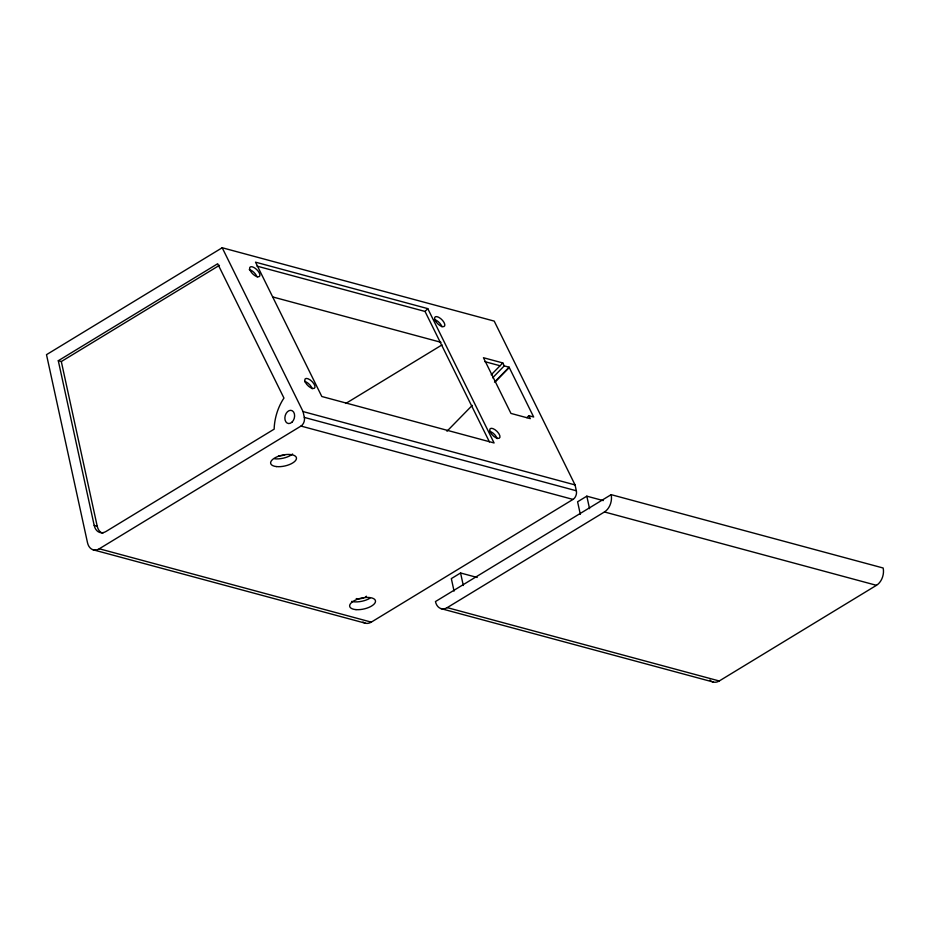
<?xml version="1.0" encoding="UTF-8"?>
<svg xmlns="http://www.w3.org/2000/svg" width="930" height="930" viewBox="0 0 930 930"><rect width="100%" height="100%" fill="white"/><g stroke="black" fill="none" stroke-linecap="round" stroke-linejoin="round"><path stroke-width="1.4" d="M256.971 266.12L425.033 311.445L427.788 308.632L494.086 442.959L321.815 396.505L255.518 262.167L427.788 308.632M491.191 374.813L502.805 362.944L504.258 365.885L509.094 367.199L533.669 417L528.833 415.687L526.892 417.675M492.598 377.824L504.258 365.885M494.516 382.114L509.094 367.199M446.981 431.229L472.254 405.375M495.504 381.591L509.256 367.524M222.2 247.752L46.5 354.667L87.501 542.725A13.194 9.265 -74.9 0 0 99.289 548.781L371.291 622.135L572.996 499.422A6.591 4.638 -74.9 0 0 576.158 494.9L576.356 494.063A6.591 4.638 -74.9 0 0 576.333 490.773L575.066 484.925L494.214 321.106L222.2 247.752L303.052 411.572L304.331 417.419A6.591 4.638 -74.9 0 1 300.983 426.068L99.289 548.781M58.288 360.724L217.667 263.748L283.976 398.11L283.034 399.47A43.35 30.446 -74.9 0 0 274.211 427.568L274.187 429.137L105.985 531.483A13.194 9.265 -74.9 0 1 94.197 525.427L58.288 360.724L61.31 361.538L219.445 265.317M345.809 403.446L442.017 344.902M477.206 577.472L460.571 572.985L451.329 578.6L454.061 591.12M603.256 500.596L586.818 496.167L577.588 501.781L580.32 514.302M611.15 494.655L435.449 601.571A13.194 9.265 -74.9 0 0 447.225 607.627L719.239 680.981L876.467 585.319A13.194 9.265 -74.9 0 0 883.151 568.009L611.15 494.655A13.194 9.265 -74.9 0 1 604.454 511.965L447.225 607.627M272.653 296.926L440.971 342.31M502.805 362.944L483.461 357.725L510.954 413.42L530.298 418.64L528.833 415.687M484.856 361.654L500.049 365.757M303.052 411.572L575.066 484.925M304.331 417.419L576.333 490.773M300.983 426.068L572.996 499.422M604.454 511.965L876.467 585.319M441.076 608.639L713.089 681.992M94.197 525.427L97.22 526.24A13.194 9.265 -74.9 0 0 102.858 533.308M93.14 549.793L365.141 623.147M425.033 311.445L489.424 441.901M256.901 276.698L256.343 275.443A6.591 2.93 44.4 0 0 249.252 269.584M586.818 496.167L589.55 508.687M460.571 572.985L463.303 585.493M61.31 361.538L97.22 526.24M489.68 431.264A6.591 2.93 44.4 0 1 497.108 438.635M304.715 381.381A6.591 2.93 44.4 0 1 312.143 388.752M434.45 319.525A6.591 2.93 44.4 0 1 441.948 326.825M371.291 622.135A13.194 9.265 -74.9 0 1 362.967 622.031M366.443 596.223A6.591 2.79 -12.3 0 1 365.409 597.002M364.06 597.688A6.591 2.79 -12.3 0 1 356.26 598.583M285.022 454.689A6.591 2.79 -12.3 0 1 278.547 455.816M369.942 598.223A13.194 5.58 -12.3 0 1 351.633 601.396M292.601 454.026A13.194 5.58 -12.3 0 1 274.652 458.781M719.239 680.981A13.194 9.265 -74.9 0 1 711.962 681.539M710.915 680.865A13.194 9.265 -74.9 0 1 709.962 680.004M257.494 276.756L256.273 276.361A6.591 2.93 44.4 0 1 249.996 270.049A6.591 2.93 44.4 0 1 252.39 266.864A6.591 2.93 44.4 0 1 259.098 272.63L259.656 273.885A6.591 2.93 44.4 0 1 257.494 276.756M435.228 320.513L434.728 319.281A6.591 2.93 44.4 0 1 440.669 318.583A6.591 2.93 44.4 0 1 443.889 326.593A6.591 2.93 44.4 0 1 435.228 320.513M305.354 382.265A6.591 2.93 44.4 0 0 314.259 388.356A6.591 2.93 44.4 0 0 310.062 379.847A6.591 2.93 44.4 0 0 305.354 382.265M276.35 466.569A13.194 5.58 -12.3 0 0 296.449 458.641A13.194 5.58 -12.3 0 0 277.803 456.491A13.194 5.58 -12.3 0 0 276.35 466.569M355.992 609.627A13.194 5.58 -12.3 0 0 375.511 601.315A13.194 5.58 -12.3 0 0 356.202 599.745A13.194 5.58 -12.3 0 0 355.992 609.627M490.319 432.148A6.591 2.93 44.4 0 0 499.224 438.239A6.591 2.93 44.4 0 0 495.027 429.718A6.591 2.93 44.4 0 0 490.319 432.148M291.997 422.162A6.731 4.72 -74.9 0 0 292.369 410.816A6.731 4.72 -74.9 0 0 284.859 417.826A6.731 4.72 -74.9 0 0 291.997 422.162"/></g></svg>
